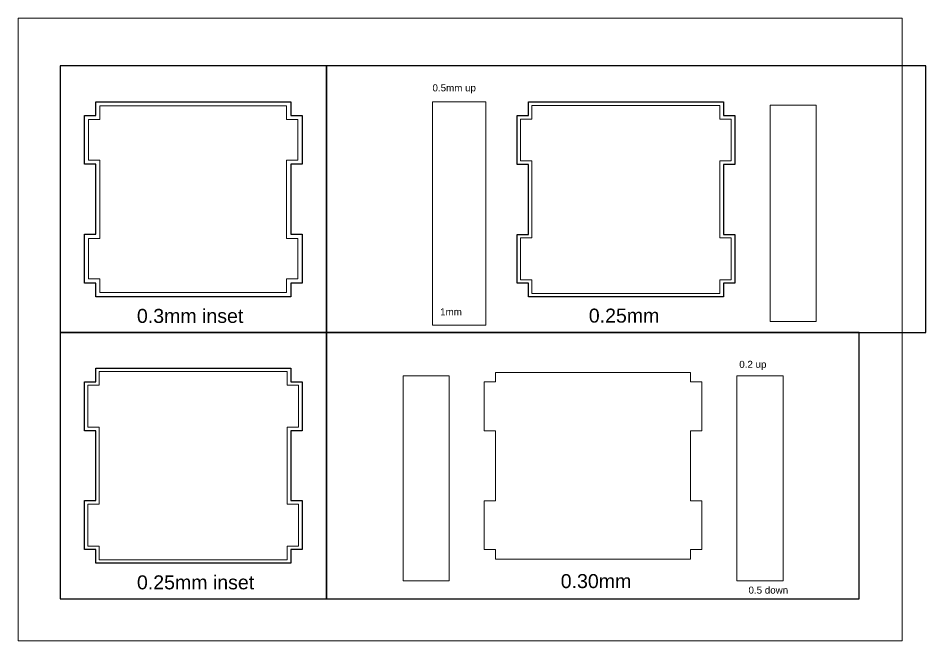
# Model space of a CAD drawing. Header units: millimetres. Extents: x -3 to 616, y -3 to 391.
# Drawn here: x -3 to 61.9, y -3 to 41.5 of the extents above; entities that cross this region are included whole.
import ezdxf

# ---------------------------------------------------------------- set-up
doc = ezdxf.new("R2010")
doc.units = ezdxf.units.MM
doc.header["$MEASUREMENT"] = 0
for name, color, linetype in [('Boxes', 3, 'Continuous'), ('Hidden', 6, 'Continuous'), ('Templates', 7, 'Continuous')]:
    doc.layers.add(name, color=color, linetype=linetype)
doc.layers.add('Cuts', color=7, linetype='Continuous', lineweight=0)
doc.styles.get("Standard").update_dxf_attribs({"font": 'Arial.ttf'})

# ---------------------------------------------------------------- blocks, each defined once
blk = doc.blocks.new('Cherry Hole Inset')
at = {"layer": 'Cuts'}
blk.add_lwpolyline([(1.0614, 0.25), (1.0614, 1.2287), (0.25, 1.2287), (0.25, 4.2226), (1.0614, 4.2226), (1.0614, 9.7226), (0.25, 9.7226), (0.25, 12.7165), (1.0614, 12.7165), (1.0614, 13.6952), (14.5065, 13.6952), (14.5065, 12.7165), (15.3179, 12.7165), (15.3179, 9.7226), (14.5065, 9.7226), (14.5065, 4.2226), (15.3179, 4.2226), (15.3179, 1.2287), (14.5065, 1.2287), (14.5065, 0.25)], close=True, dxfattribs=at)
at = {"layer": 'Hidden'}
blk.add_lwpolyline([(0.8114, 0), (0.8114, 0.9787), (0, 0.9787), (0, 4.4726), (0.8114, 4.4726), (0.8114, 9.4726), (0, 9.4726), (0, 12.9665), (0.8114, 12.9665), (0.8114, 13.9452), (14.7565, 13.9452), (14.7565, 12.9665), (15.5679, 12.9665), (15.5679, 9.4726), (14.7565, 9.4726), (14.7565, 4.4726), (15.5679, 4.4726), (15.5679, 0.9787), (14.7565, 0.9787), (14.7565, 0)], close=True, dxfattribs=at)
blk = doc.blocks.new('Cherry Cutout 1')
at = {"layer": 'Boxes'}
blk.add_lwpolyline([(0, 0), (19.05, 0), (19.05, 19.05), (0, 19.05)], close=True, dxfattribs=at)
blk.add_blockref('Cherry Hole Inset', (1.735, 2.552))
at = {"layer": 'Hidden'}
blk.add_text('0.25mm inset', height=1, dxfattribs=at).set_placement((5.495, 0.682))
blk = doc.blocks.new('Cherry Cutout 2x')
at = {"layer": 'Boxes'}
blk.add_lwpolyline([(0, 0), (38.1, 0), (38.1, 19.05), (0, 19.05)], close=True, dxfattribs=at)
at = {"layer": 'Cuts'}
for points in [[(5.48, 1.286), (8.782, 1.286), (8.782, 15.956), (5.48, 15.956)], [(29.356, 1.286), (32.658, 1.286), (32.658, 15.956), (29.356, 15.956)]]:
    blk.add_lwpolyline(points, close=True, dxfattribs=at)
at = {"layer": 'Cuts', "lineweight": 0}
for points in [[(12.083, 16.193), (12.083, 16.193), (26.028, 16.193), (26.028, 16.193)], [(12.083, 15.515), (12.083, 15.515), (12.083, 16.193), (12.083, 16.193)], [(26.028, 15.515), (26.028, 15.515), (26.028, 16.193), (26.028, 16.193)], [(11.271, 12.021), (11.271, 12.021), (11.271, 15.515), (11.271, 15.515)], [(11.271, 15.515), (11.271, 15.515), (12.083, 15.515), (12.083, 15.515)], [(26.839, 15.515), (26.839, 15.515), (26.028, 15.515), (26.028, 15.515)], [(26.839, 15.515), (26.839, 15.515), (26.839, 12.021), (26.839, 12.021)], [(12.083, 12.021), (12.083, 12.021), (11.271, 12.021), (11.271, 12.021)], [(12.083, 7.021), (12.083, 7.021), (12.083, 12.021), (12.083, 12.021)], [(26.028, 12.021), (26.028, 12.021), (26.028, 7.021), (26.028, 7.021)], [(26.028, 12.021), (26.028, 12.021), (26.839, 12.021), (26.839, 12.021)], [(11.271, 3.527), (11.271, 3.527), (11.271, 7.021), (11.271, 7.021)], [(11.271, 7.021), (11.271, 7.021), (12.083, 7.021), (12.083, 7.021)], [(26.839, 7.021), (26.839, 7.021), (26.028, 7.021), (26.028, 7.021)], [(26.839, 7.021), (26.839, 7.021), (26.839, 3.527), (26.839, 3.527)], [(12.083, 3.527), (12.083, 3.527), (11.271, 3.527), (11.271, 3.527)], [(12.083, 2.848), (12.083, 2.848), (12.083, 3.527), (12.083, 3.527)], [(26.028, 3.527), (26.028, 3.527), (26.839, 3.527), (26.839, 3.527)], [(26.028, 3.527), (26.028, 3.527), (26.028, 2.848), (26.028, 2.848)], [(26.028, 2.848), (26.028, 2.848), (12.083, 2.848), (12.083, 2.848)]]:
    blk.add_open_spline(points, degree=3, dxfattribs=at)
at = {"layer": 'Boxes'}
blk.add_text('0.30mm', height=1, dxfattribs=at).set_placement((16.752, 0.772))
at = {"layer": 'Hidden'}
for s, p in [('0.2 up', (29.52, 16.52)), ('0.5 down', (30.18, 0.377))]:
    blk.add_text(s, height=0.5, dxfattribs=at).set_placement(p)
blk = doc.blocks.new('Cherry Cutout 2.25')
at = {"layer": 'Boxes'}
blk.add_lwpolyline([(0, 0), (42.862, 0), (42.862, 19.05), (0, 19.05)], close=True, dxfattribs=at)
at = {"layer": 'Cuts'}
for points in [[(7.592, 0.528), (11.394, 0.528), (11.394, 16.498), (7.592, 16.498)], [(31.718, 0.778), (35.02, 0.778), (35.02, 16.248), (31.718, 16.248)]]:
    blk.add_lwpolyline(points, close=True, dxfattribs=at)
blk.add_blockref('Cherry Hole Inset', (13.633, 2.54))
at = {"layer": 'Hidden'}
for s, height, p in [('0.5mm up', 0.5, (7.582, 17.238)), ('1mm', 0.5, (8.129, 1.226)), ('0.25mm', 1, (18.76, 0.703))]:
    blk.add_text(s, height=height, dxfattribs=at).set_placement(p)

msp = doc.modelspace()

# ---------------------------------------------------------------- linework, layer by layer
at = {"layer": 'Boxes'}
msp.add_lwpolyline([(0, 19.05), (19.05, 19.05), (19.05, 38.1), (0, 38.1)], close=True, dxfattribs=at)
at = {"layer": 'Cuts'}
for points in [[(-3, -3), (60.215, -3), (60.215, 41.52), (-3, 41.52)], [(2.847, 21.902), (2.847, 22.881), (2.035, 22.881), (2.035, 25.775), (2.847, 25.775), (2.847, 31.375), (2.035, 31.375), (2.035, 34.269), (2.847, 34.269), (2.847, 35.248), (16.192, 35.248), (16.192, 34.269), (17.003, 34.269), (17.003, 31.375), (16.192, 31.375), (16.192, 25.775), (17.003, 25.775), (17.003, 22.881), (16.192, 22.881), (16.192, 21.902)]]:
    msp.add_lwpolyline(points, close=True, dxfattribs=at)
at = {"layer": 'Hidden'}
msp.add_lwpolyline([(2.547, 21.602), (2.547, 22.581), (1.735, 22.581), (1.735, 26.075), (2.547, 26.075), (2.547, 31.075), (1.735, 31.075), (1.735, 34.569), (2.547, 34.569), (2.547, 35.548), (16.492, 35.548), (16.492, 34.569), (17.303, 34.569), (17.303, 31.075), (16.492, 31.075), (16.492, 26.075), (17.303, 26.075), (17.303, 22.581), (16.492, 22.581), (16.492, 21.602)], close=True, dxfattribs=at)

# ---------------------------------------------------------------- block references
msp.add_blockref('Cherry Cutout 1', (0, 0))
at = {"layer": 'Templates'}
for name, p in [('Cherry Cutout 2.25', (19.05, 19.05)), ('Cherry Cutout 2x', (19.05, 0))]:
    msp.add_blockref(name, p, dxfattribs=at)

# ---------------------------------------------------------------- texts
at = {"layer": 'Hidden'}
msp.add_text('0.3mm inset', height=1, dxfattribs=at).set_placement((5.495, 19.732))

doc.saveas('drawing.dxf')
